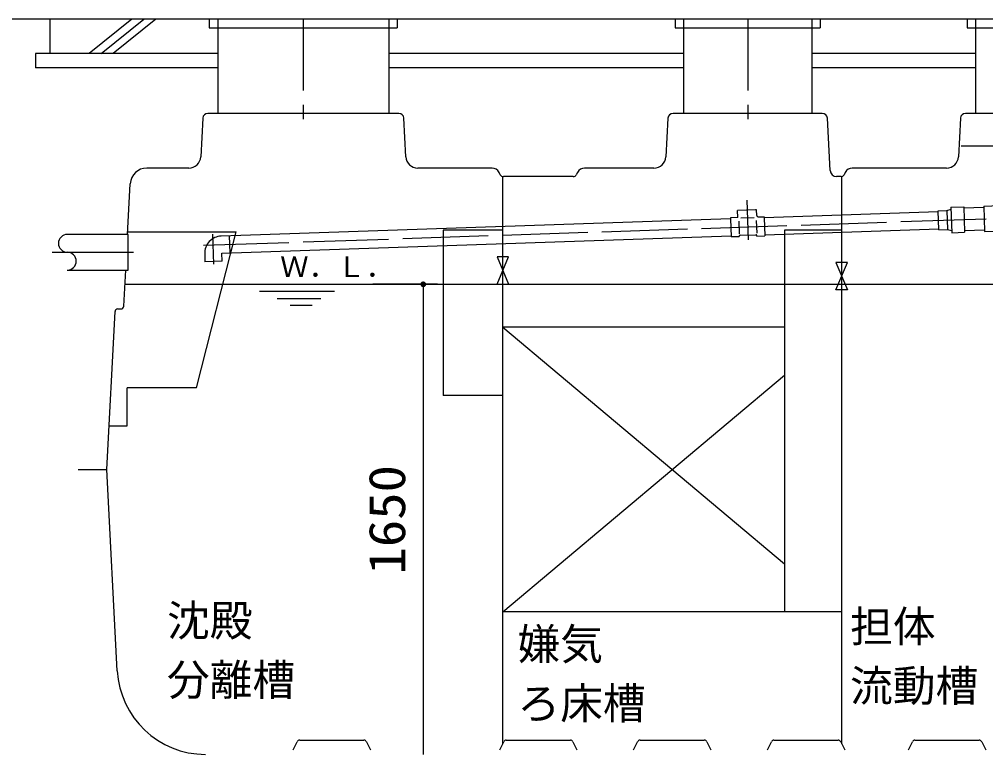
# Model space of a CAD drawing. Units: millimetres, scale not verified. Extents: x -14850 to 14850, y -10500 to 10500.
# Drawn here: x -10333 to -6940, y -5081 to -2518 of the extents above; entities that cross this region are included whole.
import ezdxf
from ezdxf.enums import TextEntityAlignment as Align

# ---------------------------------------------------------------- set-up
doc = ezdxf.new("R2010")
doc.units = ezdxf.units.MM
doc.header["$LTSCALE"] = 50
doc.linetypes.add('CHAIN1', pattern=[8, 5, -1, 1, -1])
doc.linetypes.add('LONG_DASHED1', pattern=[7, 6, -1])
for name, color, linetype, lineweight in [('0-0_製作', 5, 'Continuous', 25), ('0-1_躯体', 3, 'Continuous', 25), ('0-2_機器', 3, 'Continuous', 25)]:
    doc.layers.add(name, color=color, linetype=linetype, lineweight=lineweight)
doc.styles.add('ＭＳ ゴシック', font='')
doc.styles.get('ＭＳ ゴシック').set_extended_font_data('MS Gothic')

msp = doc.modelspace()

# ---------------------------------------------------------------- linework, layer by layer
at = {"layer": '0-0_製作', "color": 2}
for p, q in [((-8864.48, -3447.99), (-9091.79, -3447.99)), ((-8914.48, -3447.99), (-8914.48, -5097.99))]:
    msp.add_line(p, q, dxfattribs=at)
at = {"layer": '0-0_製作'}
for points in [[(-8924.46, -3447.36), (-8914.48, -3447.99), (-8924.48, -3447.99)], [(-8924.48, -3447.99), (-8922.57, -3453.86), (-8924.4, -3449.24)], [(-8924.48, -3447.99), (-8921.77, -3454.83), (-8922.57, -3453.86)], [(-8914.48, -3447.99), (-8921.77, -3454.83), (-8924.48, -3447.99)], [(-8924.3, -3446.11), (-8914.48, -3447.99), (-8924.46, -3447.36)], [(-8924.4, -3449.24), (-8923.25, -3452.8), (-8924.17, -3450.47)], [(-8924.4, -3449.24), (-8922.57, -3453.86), (-8923.25, -3452.8)], [(-8923.99, -3444.9), (-8914.48, -3447.99), (-8924.3, -3446.11)], [(-8924.17, -3450.47), (-8923.25, -3452.8), (-8923.78, -3451.67)], [(-8923.53, -3443.73), (-8914.48, -3447.99), (-8923.99, -3444.9)], [(-8922.93, -3442.63), (-8914.48, -3447.99), (-8923.53, -3443.73)], [(-8922.19, -3441.61), (-8914.48, -3447.99), (-8922.93, -3442.63)], [(-8921.33, -3440.7), (-8914.48, -3447.99), (-8922.19, -3441.61)], [(-8914.48, -3447.99), (-8920.86, -3455.69), (-8921.77, -3454.83)], [(-8920.36, -3439.9), (-8914.48, -3447.99), (-8921.33, -3440.7)], [(-8914.48, -3447.99), (-8919.84, -3456.43), (-8920.86, -3455.69)], [(-8919.3, -3439.22), (-8914.48, -3447.99), (-8920.36, -3439.9)], [(-8914.48, -3447.99), (-8918.74, -3457.04), (-8919.84, -3456.43)], [(-8918.16, -3438.69), (-8914.48, -3447.99), (-8919.3, -3439.22)], [(-8914.48, -3447.99), (-8917.57, -3457.5), (-8918.74, -3457.04)], [(-8916.97, -3438.3), (-8914.48, -3447.99), (-8918.16, -3438.69)], [(-8914.48, -3447.99), (-8916.36, -3457.81), (-8917.57, -3457.5)], [(-8916.97, -3438.3), (-8914.48, -3437.99), (-8914.48, -3447.99)], [(-8915.74, -3438.07), (-8914.48, -3437.99), (-8916.97, -3438.3)], [(-8914.48, -3447.99), (-8915.11, -3457.97), (-8916.36, -3457.81)], [(-8914.48, -3447.99), (-8914.48, -3457.99), (-8915.11, -3457.97)], [(-8914.48, -3437.99), (-8904.48, -3447.99), (-8914.48, -3447.99)], [(-8913.85, -3438.01), (-8904.48, -3447.99), (-8914.48, -3437.99)], [(-8914.48, -3447.99), (-8913.23, -3457.91), (-8914.48, -3457.99)], [(-8914.48, -3447.99), (-8912, -3457.67), (-8913.23, -3457.91)], [(-8914.48, -3447.99), (-8910.8, -3457.28), (-8912, -3457.67)], [(-8904.48, -3447.99), (-8910.8, -3457.28), (-8914.48, -3447.99)], [(-8912.61, -3438.16), (-8904.48, -3447.99), (-8913.85, -3438.01)], [(-8911.39, -3438.48), (-8904.48, -3447.99), (-8912.61, -3438.16)], [(-8910.22, -3438.94), (-8904.48, -3447.99), (-8911.39, -3438.48)], [(-8904.48, -3447.99), (-8909.66, -3456.75), (-8910.8, -3457.28)], [(-8909.12, -3439.54), (-8904.48, -3447.99), (-8910.22, -3438.94)], [(-8904.48, -3447.99), (-8908.6, -3456.08), (-8909.66, -3456.75)], [(-8908.11, -3440.28), (-8904.48, -3447.99), (-8909.12, -3439.54)], [(-8904.48, -3447.99), (-8907.64, -3455.28), (-8908.6, -3456.08)], [(-8907.19, -3441.14), (-8904.48, -3447.99), (-8908.11, -3440.28)], [(-8904.48, -3447.99), (-8906.78, -3454.36), (-8907.64, -3455.28)], [(-8906.39, -3442.11), (-8904.48, -3447.99), (-8907.19, -3441.14)], [(-8904.48, -3447.99), (-8906.04, -3453.35), (-8906.78, -3454.36)], [(-8906.39, -3442.11), (-8904.56, -3446.73), (-8904.48, -3447.99)], [(-8905.72, -3443.17), (-8904.56, -3446.73), (-8906.39, -3442.11)], [(-8904.48, -3447.99), (-8905.43, -3452.24), (-8906.04, -3453.35)], [(-8905.72, -3443.17), (-8904.8, -3445.5), (-8904.56, -3446.73)], [(-8905.18, -3444.31), (-8904.8, -3445.5), (-8905.72, -3443.17)], [(-8904.48, -3447.99), (-8904.97, -3451.08), (-8905.43, -3452.24)], [(-8904.48, -3447.99), (-8904.66, -3449.86), (-8904.97, -3451.08)], [(-8904.48, -3447.99), (-8904.5, -3448.61), (-8904.66, -3449.86)]]:
    msp.add_solid(points, dxfattribs=at)
at = {"layer": '0-1_躯体', "linetype": 'CHAIN1'}
for p, q in [((-9335.55, -2517.99), (-9335.55, -2881.22)), ((-7775.55, -2517.99), (-7775.55, -2881.22))]:
    msp.add_line(p, q, dxfattribs=at)
at = {"layer": '0-1_躯体'}
for p, q in [((-9000.54, -2847.99), (-9670.56, -2847.99)), ((-7513.54, -2847.99), (-8037.56, -2847.99)), ((-6340.54, -2847.99), (-7010.56, -2847.99)), ((-9688.54, -2865.04), (-9695.62, -3000.19)), ((-8975.49, -3000.19), (-8982.57, -2865.04)), ((-8055.54, -2865.04), (-8062.62, -3000.19)), ((-7485.92, -3049.14), (-7495.57, -2865.04)), ((-7028.54, -2865.04), (-7035.62, -3000.19)), ((-6705.55, -2962.68), (-7025.64, -2962.68)), ((-9737.56, -3039.99), (-9885.07, -3039.99)), ((-8672.91, -3039.99), (-8933.54, -3039.99)), ((-8104.56, -3039.99), (-8348.19, -3039.99)), ((-7077.56, -3039.99), (-7408.19, -3039.99)), ((-8643.93, -3063.35), (-8647.87, -3055.47)), ((-8635.55, -5060.35), (-8635.55, -3069.75)), ((-8387.91, -3069.99), (-8633.19, -3069.99)), ((-8373.24, -3055.47), (-8377.18, -3063.35)), ((-7447.91, -3069.99), (-7463.95, -3069.99)), ((-7445.55, -5060.35), (-7445.55, -3069.75)), ((-7433.24, -3055.47), (-7437.18, -3063.35)), ((-9952.32, -3272.99), (-9942.99, -3094.95)), ((-7747.57, -3186.33), (-7811.04, -3188.48)), ((-7810.17, -3213.96), (-7811.04, -3188.48)), ((-7061.86, -3177.08), (-7016.88, -3175.55)), ((-7061.86, -3177.08), (-7058.81, -3267.03)), ((-7016.88, -3175.55), (-7013.83, -3265.5)), ((-6946.75, -3178.18), (-7016.71, -3180.55)), ((-6946.91, -3173.68), (-6834.47, -3169.87)), ((-6946.91, -3173.68), (-6943.89, -3262.63)), ((-7835.54, -3218.33), (-9623.88, -3278.98)), ((-7835.54, -3218.33), (-7833.39, -3281.79)), ((-7753.11, -3214.63), (-7800.09, -3216.22)), ((-7738.31, -3211.53), (-7717.72, -3210.83)), ((-7717.72, -3210.83), (-7717.61, -3214.16)), ((-7106.32, -3193.6), (-7717.6, -3214.33)), ((-7717.6, -3214.33), (-7715.45, -3277.79)), ((-7104.17, -3257.06), (-7106.44, -3190.1)), ((-7076.46, -3189.08), (-7074.19, -3256.04)), ((-7807.15, -3226.47), (-7805.64, -3270.85)), ((-7745.38, -3224.37), (-7743.87, -3268.75)), ((-7715.57, -3274.29), (-7104.29, -3253.56)), ((-9951.85, -3263.99), (-9571.58, -3263.99)), ((-9710.13, -3810.99), (-9571.58, -3263.99)), ((-9621.85, -3338.94), (-7833.5, -3278.29)), ((-9595.9, -3278.03), (-9593.87, -3337.99)), ((-8844.55, -3257.99), (-8844.55, -3837.99)), ((-8635.55, -3257.99), (-8844.55, -3257.99)), ((-7805.3, -3280.84), (-7833.39, -3281.79)), ((-7805.3, -3280.84), (-7805.37, -3279.04)), ((-7802.37, -3275.84), (-7746.8, -3273.96)), ((-7743.53, -3278.75), (-7743.59, -3276.95)), ((-7743.53, -3278.75), (-7715.45, -3277.79)), ((-7646.55, -3257.99), (-7646.55, -4597.99)), ((-7445.55, -3257.99), (-7646.55, -3257.99)), ((-7058.81, -3267.03), (-7013.83, -3265.5)), ((-6944.04, -3258.13), (-7014, -3260.51)), ((-6943.89, -3262.63), (-6831.45, -3258.82)), ((-9681.81, -3340.98), (-9680.87, -3368.96)), ((-9620.9, -3366.93), (-9621.85, -3338.94)), ((-8655.55, -3447.99), (-8615.55, -3351.99)), ((-9620.9, -3366.93), (-9680.87, -3368.96)), ((-10164.1, -3397.99), (-9950.48, -3397.99)), ((-9965.53, -3525.01), (-9958.87, -3397.99)), ((-9961.49, -3447.99), (-6484.54, -3447.99)), ((-9225.63, -3472.99), (-9489.01, -3472.99)), ((-9427.49, -3497.99), (-9274.65, -3497.99)), ((-9304.45, -3522.99), (-9382.31, -3522.99)), ((-10025.55, -4097.99), (-9996.52, -3543.96)), ((-9986.53, -3534.49), (-9975.51, -3534.49)), ((-9710.13, -3810.99), (-9954.35, -3810.99)), ((-9954.35, -3944.99), (-9954.35, -3810.99)), ((-8635.55, -3837.99), (-8844.55, -3837.99)), ((-10017.54, -3944.99), (-9954.35, -3944.99)), ((-10125.55, -4097.99), (-10025.55, -4097.99)), ((-9988.54, -4804.21), (-10025.55, -4097.99)), ((-9371.08, -5081.4), (-9357.14, -5053.51)), ((-9348.19, -5047.99), (-9122.91, -5047.99)), ((-9113.97, -5053.51), (-9100.03, -5081.4)), ((-8646.08, -5081.4), (-8632.14, -5053.51)), ((-8623.19, -5047.99), (-8397.91, -5047.99)), ((-8388.97, -5053.51), (-8375.03, -5081.4)), ((-8176.08, -5081.4), (-8162.14, -5053.51)), ((-8153.19, -5047.99), (-7927.91, -5047.99)), ((-7918.97, -5053.51), (-7905.03, -5081.4)), ((-7706.08, -5081.4), (-7692.14, -5053.51)), ((-7683.19, -5047.99), (-7457.91, -5047.99)), ((-7448.97, -5053.51), (-7435.03, -5081.4)), ((-7211.08, -5081.4), (-7197.14, -5053.51)), ((-7188.19, -5047.99), (-6962.91, -5047.99)), ((-6953.97, -5053.51), (-6940.03, -5081.4))]:
    msp.add_line(p, q, dxfattribs=at)
at = {"layer": '0-1_躯体', "linetype": 'LONG_DASHED1'}
for p, q in [((-7778.72, -3152.95), (-7774.01, -3291.72)), ((-9686.33, -3311.11), (-6675.05, -3208.99)), ((-9654.14, -3272.03), (-9650.57, -3377.17)), ((-10216.87, -3335.49), (-9931.32, -3335.49))]:
    msp.add_line(p, q, dxfattribs=at)
at = {"layer": '0-1_躯体'}
for points in [[(-7743.37, -3206.8), (-7744.07, -3186.21), (-7747.4, -3186.32)], [(-7106.44, -3190.1), (-7076.46, -3189.08), (-7061.6, -3184.58)], [(-7810.17, -3213.96), (-7835.66, -3214.83), (-7835.54, -3218.16)], [(-7104.17, -3257.06), (-7074.19, -3256.04), (-7059.06, -3259.53)], [(-9950.48, -3397.99), (-9950.48, -3272.99), (-10164.1, -3272.99)], [(-8615.55, -3351.99), (-8655.55, -3351.99), (-8615.55, -3447.99)], [(-7646.55, -3597.99), (-8635.55, -3597.99), (-7646.55, -4429.08)], [(-7445.55, -4597.99), (-8635.55, -4597.99), (-7646.55, -3766.89)]]:
    msp.add_lwpolyline(points, dxfattribs=at)
msp.add_lwpolyline([(-7425.55, -3371.99), (-7465.55, -3371.99), (-7425.55, -3467.99), (-7465.55, -3467.99)], close=True, dxfattribs=at)
for centre, radius, start, end in [((-9670.56, -2865.99), 18, 90, 177), ((-9000.54, -2865.99), 18, 3, 90), ((-8037.56, -2865.99), 18, 90, 177), ((-7513.54, -2865.99), 18, 3, 90), ((-7010.56, -2865.99), 18, 90, 177), ((-9737.56, -2997.99), 42, 270, 357), ((-8933.54, -2997.99), 42, 182.99998, 270), ((-8104.56, -2997.99), 42, 270, 357), ((-7077.56, -2997.99), 42, 270, 357), ((-9885.07, -3097.99), 58, 90, 177), ((-8672.91, -3067.99), 28, 26.56505, 90), ((-8348.19, -3067.99), 28, 90, 153.43494), ((-7463.95, -3047.99), 22, 182.99998, 270), ((-7408.19, -3067.99), 28, 90, 153.43494), ((-8633.19, -3057.99), 12, 206.56503, 270), ((-8387.91, -3057.99), 12, 270, 333.43494), ((-7447.91, -3057.99), 12, 270, 333.43494), ((-7738.47, -3206.63), 4.9, 181.94241, 271.94241), ((-10164.1, -3304.24), 31.25, 90, 270), ((-9621.85, -3338.94), 60, 91.9424, 181.94241), ((-7802.26, -3278.94), 3.1, 91.9424, 181.94241), ((-7746.69, -3277.05), 3.1, 1.94241, 91.94241), ((-10164.1, -3366.74), 31.25, 270, 90), ((-9975.51, -3524.49), 10, 270, 357), ((-9986.53, -3544.49), 10, 90, 177), ((-9678.97, -4787.99), 310, 182.99998, 270), ((-9348.19, -5057.99), 10, 90, 153.43494), ((-9122.91, -5057.99), 10, 26.56505, 90), ((-8623.19, -5057.99), 10, 90, 153.43494), ((-8397.91, -5057.99), 10, 26.56505, 90), ((-8153.19, -5057.99), 10, 90, 153.43494), ((-7927.91, -5057.99), 10, 26.56505, 90), ((-7683.19, -5057.99), 10, 90, 153.43494), ((-7457.91, -5057.99), 10, 26.56505, 90), ((-7188.19, -5057.99), 10, 90, 153.43494), ((-6962.91, -5057.99), 10, 26.56505, 90)]:
    msp.add_arc(centre, radius, start, end, dxfattribs=at)
at = {"layer": '0-2_機器', "color": 2}
for p, q in [((-4785.53, -2517.99), (-11063.83, -2517.99)), ((-10225.55, -2517.99), (-10225.55, -2637.99)), ((-9937.67, -2517.99), (-10087.67, -2637.99)), ((-10045.24, -2637.99), (-9895.24, -2517.99)), ((-9852.81, -2517.99), (-10002.81, -2637.99)), ((-9635.55, -2517.99), (-9635.55, -2847.99)), ((-9035.55, -2517.99), (-9035.55, -2847.99)), ((-9005.55, -2517.99), (-9005.55, -2547.99)), ((-8030.55, -2517.99), (-8030.55, -2547.99)), ((-8000.55, -2517.99), (-8000.55, -2847.99)), ((-7550.55, -2517.99), (-7550.55, -2847.99)), ((-7520.55, -2517.99), (-7520.55, -2547.99)), ((-6975.55, -2517.99), (-6975.55, -2847.99)), ((-8030.55, -2547.99), (-7520.55, -2547.99)), ((-10275.55, -2637.99), (-10275.55, -2687.99)), ((-9635.55, -2637.99), (-10275.55, -2637.99)), ((-8000.55, -2637.99), (-9035.55, -2637.99)), ((-6975.55, -2637.99), (-7550.55, -2637.99)), ((-9635.55, -2687.99), (-10275.55, -2687.99)), ((-8000.55, -2687.99), (-9035.55, -2687.99)), ((-6975.55, -2687.99), (-7550.55, -2687.99))]:
    msp.add_line(p, q, dxfattribs=at)
for points in [[(-9665.55, -2517.99), (-9665.55, -2547.99), (-9005.55, -2547.99)], [(-7005.55, -2517.99), (-7005.55, -2547.99), (-6345.55, -2547.99)]]:
    msp.add_lwpolyline(points, dxfattribs=at)

# ---------------------------------------------------------------- texts
at = {"layer": '0-0_製作', "color": 4, "style": 'ＭＳ ゴシック', "width": 1.1}
msp.add_text('1650', height=128.4, rotation=90, dxfattribs=at).set_placement((-8939.48, -4466.74), align=Align.BOTTOM_LEFT)
at = {"layer": '0-1_躯体', "color": 4, "style": 'ＭＳ ゴシック'}
for s, height, p in [('Ｗ．Ｌ．', 73.31, (-9416.96, -3444.77)), ('沈殿', 110, (-9813.96, -4716.14)), ('担体', 110, (-7415.83, -4737.07)), ('嫌気', 110, (-8583.56, -4798.75)), ('分離槽', 110, (-9814.3, -4924.14)), ('流動槽', 110, (-7416.16, -4945.07)), ('ろ床槽', 110, (-8583.9, -5006.75))]:
    msp.add_text(s, height=height, dxfattribs=at).set_placement(p, align=Align.BOTTOM_LEFT)

doc.saveas('drawing.dxf')
